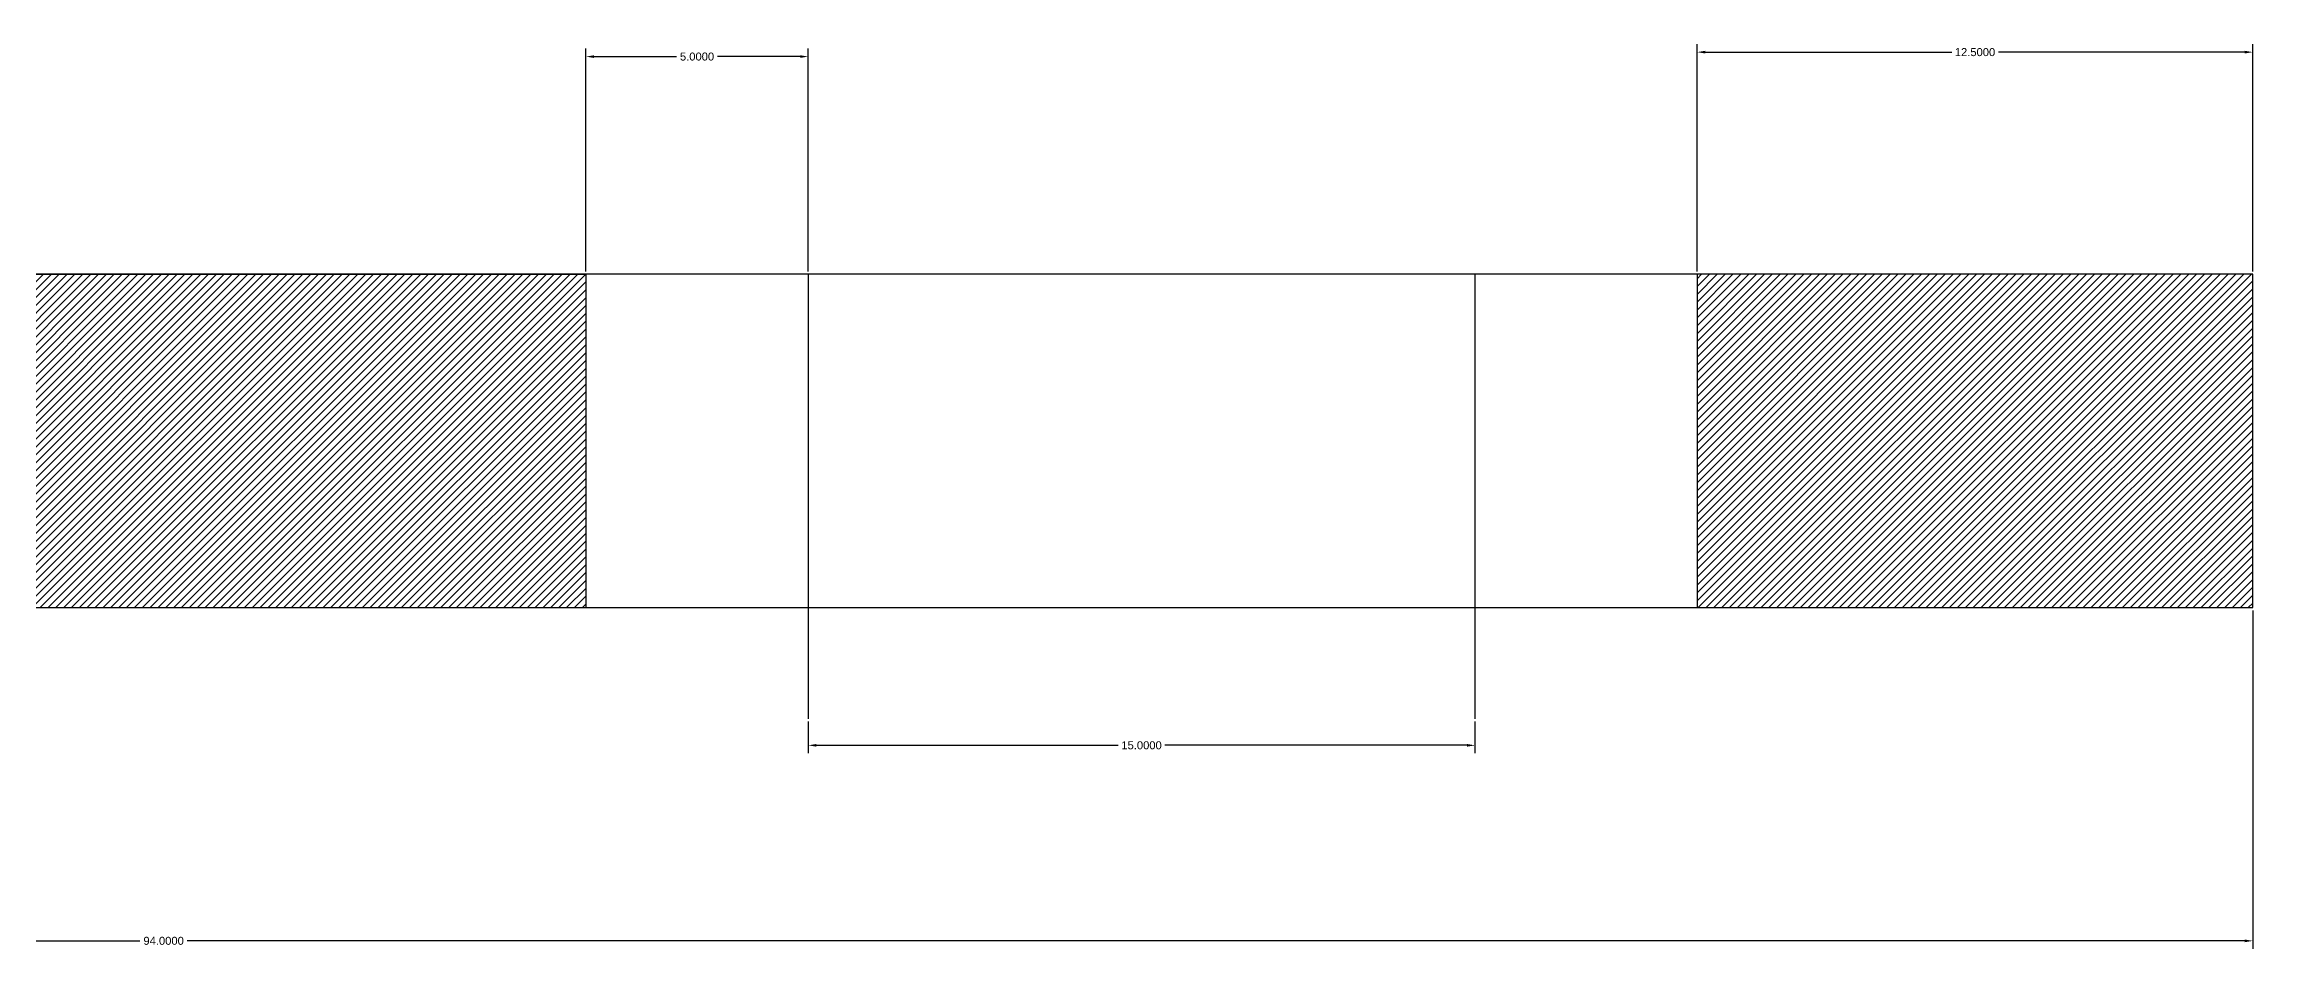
# Model space of a CAD drawing. Header units: inches. Extents: x 0 to 594, y 0 to 420.
# Drawn here: x 324.31 to 374, y 204.82 to 225.18 of the extents above; entities that cross this region are included whole.
import ezdxf

# ---------------------------------------------------------------- set-up
doc = ezdxf.new("R2010")
doc.units = ezdxf.units.IN
doc.header["$MEASUREMENT"] = 0
doc.styles.get("Standard").update_dxf_attribs({"font": 'arial.ttf'})
doc.dimstyles.get("Standard").update_dxf_attribs({"dimtxt": 0.18, "dimasz": 0.18, "dimexe": 0.18, "dimexo": 0.0625, "dimgap": 0.09, "dimtad": 0, "dimtih": 1, "dimtoh": 1, "dimdec": 4, "dimzin": 0, "dimdsep": 46, "dimtxsty": 'Standard', "dimcen": 0.09, "dimadec": 0, "dimazin": 0, "dimtfac": 1, "dimtdec": 4, "dimtofl": 0, "dimtmove": 0, "dimatfit": 3, "dimfxl": 1, "dimtolj": 1, "dimtzin": 0, "dimarcsym": 0})

# ---------------------------------------------------------------- blocks, each defined once
blk = doc.blocks.new('*D19')
at = {"color": 0, "lineweight": -2, "transparency": 16777216}
for p, q in [((280, 212.438), (280, 204.82)), ((374, 212.438), (374, 204.82)), ((280.18, 205), (326.467, 205)), ((373.82, 205), (327.533, 205))]:
    blk.add_line(p, q, dxfattribs=at)
at = {"color": 0, "transparency": 16777216}
for points in [[(280.18, 205.03), (280.18, 204.97), (280, 205)], [(373.82, 205.03), (373.82, 204.97), (374, 205)]]:
    blk.add_solid(points, dxfattribs=at)
at = {"layer": 'Defpoints', "color": 0, "transparency": 16777216}
for p in [(280, 212.5), (374, 212.5), (374, 205)]:
    blk.add_point(p, dxfattribs=at)
at = {"color": 0, "transparency": 16777216, "insert": (327, 205), "char_height": 0.18, "attachment_point": 5}
blk.add_mtext('\\A1;94.0000', dxfattribs=at)
blk = doc.blocks.new('*D21')
at = {"color": 0, "lineweight": -2, "transparency": 16777216}
for p, q in [((341.5, 209.938), (341.5, 209.22)), ((356.5, 209.938), (356.5, 209.22)), ((341.68, 209.4), (348.475, 209.4)), ((356.32, 209.4), (349.525, 209.4))]:
    blk.add_line(p, q, dxfattribs=at)
at = {"color": 0, "transparency": 16777216}
for points in [[(341.68, 209.43), (341.68, 209.37), (341.5, 209.4)], [(356.32, 209.43), (356.32, 209.37), (356.5, 209.4)]]:
    blk.add_solid(points, dxfattribs=at)
at = {"layer": 'Defpoints', "color": 0, "transparency": 16777216}
for p in [(341.5, 210), (356.5, 210), (341.5, 209.4)]:
    blk.add_point(p, dxfattribs=at)
at = {"color": 0, "transparency": 16777216, "insert": (349, 209.4), "char_height": 0.18, "attachment_point": 5}
blk.add_mtext('\\A1;15.0000', dxfattribs=at)
blk = doc.blocks.new('*D22')
at = {"color": 0, "lineweight": -2, "transparency": 16777216}
for p, q in [((361.5, 220.062), (361.5, 225.18)), ((374, 220.062), (374, 225.18)), ((361.68, 225), (367.225, 225)), ((373.82, 225), (368.275, 225))]:
    blk.add_line(p, q, dxfattribs=at)
at = {"color": 0, "transparency": 16777216}
for points in [[(361.68, 225.03), (361.68, 224.97), (361.5, 225)], [(373.82, 225.03), (373.82, 224.97), (374, 225)]]:
    blk.add_solid(points, dxfattribs=at)
at = {"layer": 'Defpoints', "color": 0, "transparency": 16777216}
for p in [(361.5, 225), (361.5, 220), (374, 220)]:
    blk.add_point(p, dxfattribs=at)
at = {"color": 0, "transparency": 16777216, "insert": (367.75, 225), "char_height": 0.18, "attachment_point": 5}
blk.add_mtext('\\A1;12.5000', dxfattribs=at)
blk = doc.blocks.new('*D23')
at = {"color": 0, "lineweight": -2, "transparency": 16777216}
for p, q in [((336.5, 220.062), (336.5, 225.08)), ((336.68, 224.9), (338.537, 224.9)), ((341.32, 224.9), (339.463, 224.9)), ((341.5, 220.062), (341.5, 225.08))]:
    blk.add_line(p, q, dxfattribs=at)
at = {"color": 0, "transparency": 16777216}
for points in [[(336.68, 224.93), (336.68, 224.87), (336.5, 224.9)], [(341.32, 224.93), (341.32, 224.87), (341.5, 224.9)]]:
    blk.add_solid(points, dxfattribs=at)
at = {"layer": 'Defpoints', "color": 0, "transparency": 16777216}
for p in [(341.5, 224.9), (336.5, 220), (341.5, 220)]:
    blk.add_point(p, dxfattribs=at)
at = {"color": 0, "transparency": 16777216, "insert": (339, 224.9), "char_height": 0.18, "attachment_point": 5}
blk.add_mtext('\\A1;5.0000', dxfattribs=at)

msp = doc.modelspace()

# ---------------------------------------------------------------- hatches: boundary and pattern name
at = {"transparency": 33554572}
h = msp.add_hatch(dxfattribs=at)
h.set_pattern_fill('ANSI31', color=256)
h.paths.add_polyline_path([(291.5, 220), (280, 220), (280, 212.5), (291.5, 212.5)])
h.paths.add_polyline_path([(336.5, 220), (291.5, 220), (291.5, 212.5), (336.5, 212.5)])
h.paths.add_polyline_path([(374, 220), (361.5, 220), (361.5, 212.5), (374, 212.5)])

# ---------------------------------------------------------------- linework, layer by layer
for p, q in [((374, 220), (280, 220)), ((280, 220), (336.5, 220)), ((336.5, 220), (336.5, 212.5)), ((341.5, 220), (341.5, 210)), ((356.5, 220), (356.5, 210)), ((374, 220), (361.5, 220)), ((361.5, 220), (361.5, 212.5)), ((374, 212.5), (374, 220)), ((280, 212.5), (374, 212.5))]:
    msp.add_line(p, q)

# ---------------------------------------------------------------- dimensions: what is measured, and where the dimension line sits
at = {"color": 6}
for base, p1, p2, picture, middle in [((361.5, 225), (374, 220), (361.5, 220), '*D22', (367.75, 225)), ((374, 205), (280, 212.5), (374, 212.5), '*D19', (327, 205)), ((341.5, 209.4), (356.5, 210), (341.5, 210), '*D21', (349, 209.4))]:
    dim = msp.add_linear_dim(base=base, p1=p1, p2=p2, dimstyle='Standard', dxfattribs=at)
    dim.commit()
    dim.dimension.update_dxf_attribs({"geometry": picture, "text_midpoint": middle})
dim = msp.add_linear_dim(base=(341.5, 224.9), p1=(336.5, 220), p2=(341.5, 220), dimstyle='Standard', dxfattribs=at)
dim.commit()
dim.dimension.update_dxf_attribs({"geometry": '*D23', "text_midpoint": (339, 224.9), "dimtype": 160})

doc.saveas('drawing.dxf')
